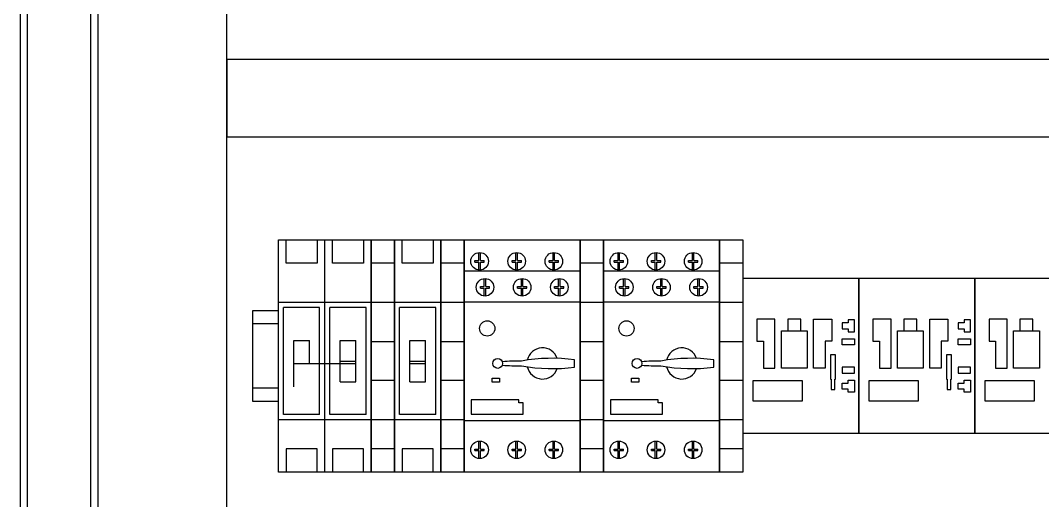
# Model space of a CAD drawing. Header units: millimetres. Extents: x 3151 to 30896, y 1337 to 7086.
# Drawn here: x 5153.8 to 5550.1, y 2865.6 to 3051.8 of the extents above; entities that cross this region are included whole.
import ezdxf

# ---------------------------------------------------------------- set-up
doc = ezdxf.new("R2010")
doc.units = ezdxf.units.MM

msp = doc.modelspace()

# ---------------------------------------------------------------- linework, layer by layer
at = {"color": 7}
for p, q in [((5153.85, 1336.69), (5153.85, 3536.69)), ((5183.85, 3536.69), (5183.85, 1336.69)), ((5156.5, 3534.04), (5156.5, 1339.34)), ((5181.2, 1339.34), (5181.2, 3534.04)), ((5183.85, 3336.69), (5183.85, 1450.46)), ((5233.85, 1450.46), (5233.85, 3336.69)), ((5723.85, 3036.69), (5233.85, 3036.69)), ((5233.85, 3036.69), (5233.85, 3006.69)), ((5723.85, 3036.69), (5233.85, 3036.69)), ((5723.85, 3036.69), (5233.85, 3036.69)), ((5233.85, 3006.69), (5723.85, 3006.69)), ((5253.85, 2876.69), (5253.85, 2966.69)), ((5253.85, 2966.69), (5271.85, 2966.69)), ((5256.85, 2957.69), (5256.85, 2966.69)), ((5268.85, 2966.69), (5268.85, 2957.69)), ((5271.85, 2876.69), (5271.85, 2966.69)), ((5271.85, 2966.69), (5289.85, 2966.69)), ((5274.85, 2957.69), (5274.85, 2966.69)), ((5286.85, 2966.69), (5286.85, 2957.69)), ((5289.85, 2966.69), (5289.85, 2876.69)), ((5289.85, 2966.69), (5289.85, 2876.69)), ((5289.85, 2966.69), (5298.85, 2966.69)), ((5289.85, 2876.69), (5289.85, 2966.69)), ((5298.85, 2966.69), (5316.85, 2966.69)), ((5298.85, 2876.69), (5298.85, 2966.69)), ((5298.85, 2966.69), (5298.85, 2876.69)), ((5301.85, 2957.69), (5301.85, 2966.69)), ((5313.85, 2966.69), (5313.85, 2957.69)), ((5316.85, 2966.69), (5316.85, 2876.69)), ((5316.85, 2966.69), (5316.85, 2876.69)), ((5316.85, 2966.69), (5325.85, 2966.69)), ((5316.85, 2876.69), (5316.85, 2966.69)), ((5325.85, 2876.69), (5325.85, 2966.69)), ((5325.85, 2966.69), (5370.85, 2966.69)), ((5325.85, 2966.69), (5325.85, 2876.69)), ((5370.85, 2966.69), (5370.85, 2876.69)), ((5370.85, 2966.69), (5370.85, 2876.69)), ((5370.85, 2966.69), (5379.85, 2966.69)), ((5370.85, 2876.69), (5370.85, 2966.69)), ((5379.85, 2876.69), (5379.85, 2966.69)), ((5379.85, 2966.69), (5424.85, 2966.69)), ((5379.85, 2966.69), (5379.85, 2876.69)), ((5424.85, 2966.69), (5424.85, 2876.69)), ((5424.85, 2966.69), (5424.85, 2876.69)), ((5424.85, 2966.69), (5433.85, 2966.69)), ((5424.85, 2876.69), (5424.85, 2966.69)), ((5433.85, 2966.69), (5433.85, 2876.69)), ((5331.55, 2958.72), (5331.55, 2961.82)), ((5332.15, 2958.72), (5332.15, 2961.82)), ((5345.95, 2958.72), (5345.95, 2961.82)), ((5346.55, 2958.72), (5346.55, 2961.82)), ((5360.35, 2958.72), (5360.35, 2961.82)), ((5360.95, 2958.72), (5360.95, 2961.82)), ((5385.55, 2958.72), (5385.55, 2961.82)), ((5386.15, 2958.72), (5386.15, 2961.82)), ((5399.95, 2958.72), (5399.95, 2961.82)), ((5400.55, 2958.72), (5400.55, 2961.82)), ((5414.35, 2958.72), (5414.35, 2961.82)), ((5414.95, 2958.72), (5414.95, 2961.82)), ((5268.85, 2957.69), (5256.85, 2957.69)), ((5286.85, 2957.69), (5274.85, 2957.69)), ((5298.85, 2957.69), (5289.85, 2957.69)), ((5313.85, 2957.69), (5301.85, 2957.69)), ((5325.85, 2957.69), (5316.85, 2957.69)), ((5330.05, 2958.72), (5331.55, 2958.72)), ((5330.05, 2958.12), (5330.05, 2958.72)), ((5330.05, 2958.12), (5331.55, 2958.12)), ((5331.55, 2955.03), (5331.55, 2958.12)), ((5332.15, 2958.72), (5333.65, 2958.72)), ((5332.15, 2955.03), (5332.15, 2958.12)), ((5332.15, 2958.12), (5333.65, 2958.12)), ((5333.65, 2958.12), (5333.65, 2958.72)), ((5344.45, 2958.72), (5345.95, 2958.72)), ((5344.45, 2958.12), (5344.45, 2958.72)), ((5344.45, 2958.12), (5345.95, 2958.12)), ((5345.95, 2955.03), (5345.95, 2958.12)), ((5346.55, 2958.72), (5348.05, 2958.72)), ((5346.55, 2955.03), (5346.55, 2958.12)), ((5346.55, 2958.12), (5348.05, 2958.12)), ((5348.05, 2958.12), (5348.05, 2958.72)), ((5358.85, 2958.12), (5358.85, 2958.72)), ((5358.85, 2958.72), (5360.35, 2958.72)), ((5358.85, 2958.12), (5360.35, 2958.12)), ((5360.35, 2955.03), (5360.35, 2958.12)), ((5360.95, 2958.72), (5362.45, 2958.72)), ((5360.95, 2955.03), (5360.95, 2958.12)), ((5360.95, 2958.12), (5362.45, 2958.12)), ((5362.45, 2958.12), (5362.45, 2958.72)), ((5379.85, 2957.69), (5370.85, 2957.69)), ((5384.05, 2958.72), (5385.55, 2958.72)), ((5384.05, 2958.12), (5384.05, 2958.72)), ((5384.05, 2958.12), (5385.55, 2958.12)), ((5385.55, 2955.03), (5385.55, 2958.12)), ((5386.15, 2958.72), (5387.65, 2958.72)), ((5386.15, 2955.03), (5386.15, 2958.12)), ((5386.15, 2958.12), (5387.65, 2958.12)), ((5387.65, 2958.12), (5387.65, 2958.72)), ((5398.45, 2958.72), (5399.95, 2958.72)), ((5398.45, 2958.12), (5398.45, 2958.72)), ((5398.45, 2958.12), (5399.95, 2958.12)), ((5399.95, 2955.03), (5399.95, 2958.12)), ((5400.55, 2958.72), (5402.05, 2958.72)), ((5400.55, 2955.03), (5400.55, 2958.12)), ((5400.55, 2958.12), (5402.05, 2958.12)), ((5402.05, 2958.12), (5402.05, 2958.72)), ((5412.85, 2958.12), (5412.85, 2958.72)), ((5412.85, 2958.72), (5414.35, 2958.72)), ((5412.85, 2958.12), (5414.35, 2958.12)), ((5414.35, 2955.03), (5414.35, 2958.12)), ((5414.95, 2958.72), (5416.45, 2958.72)), ((5414.95, 2955.03), (5414.95, 2958.12)), ((5414.95, 2958.12), (5416.45, 2958.12)), ((5416.45, 2958.12), (5416.45, 2958.72)), ((5433.85, 2957.69), (5424.85, 2957.69)), ((5325.85, 2954.69), (5370.85, 2954.69)), ((5379.85, 2954.69), (5424.85, 2954.69)), ((5332.15, 2948.04), (5332.15, 2948.64)), ((5332.15, 2948.64), (5333.65, 2948.64)), ((5333.65, 2948.64), (5333.65, 2951.74)), ((5334.25, 2948.64), (5334.25, 2951.74)), ((5334.25, 2948.64), (5335.75, 2948.64)), ((5335.75, 2948.04), (5335.75, 2948.64)), ((5346.55, 2948.04), (5346.55, 2948.64)), ((5346.55, 2948.64), (5348.05, 2948.64)), ((5348.05, 2948.64), (5348.05, 2951.74)), ((5348.65, 2948.64), (5348.65, 2951.74)), ((5348.65, 2948.64), (5350.15, 2948.64)), ((5350.15, 2948.04), (5350.15, 2948.64)), ((5360.95, 2948.04), (5360.95, 2948.64)), ((5360.95, 2948.64), (5362.45, 2948.64)), ((5362.45, 2948.64), (5362.45, 2951.74)), ((5363.05, 2948.64), (5363.05, 2951.74)), ((5363.05, 2948.64), (5364.55, 2948.64)), ((5364.55, 2948.04), (5364.55, 2948.64)), ((5386.15, 2948.04), (5386.15, 2948.64)), ((5386.15, 2948.64), (5387.65, 2948.64)), ((5387.65, 2948.64), (5387.65, 2951.74)), ((5388.25, 2948.64), (5388.25, 2951.74)), ((5388.25, 2948.64), (5389.75, 2948.64)), ((5389.75, 2948.04), (5389.75, 2948.64)), ((5400.55, 2948.04), (5400.55, 2948.64)), ((5400.55, 2948.64), (5402.05, 2948.64)), ((5402.05, 2948.64), (5402.05, 2951.74)), ((5402.65, 2948.64), (5402.65, 2951.74)), ((5402.65, 2948.64), (5404.15, 2948.64)), ((5404.15, 2948.04), (5404.15, 2948.64)), ((5414.95, 2948.04), (5414.95, 2948.64)), ((5414.95, 2948.64), (5416.45, 2948.64)), ((5416.45, 2948.64), (5416.45, 2951.74)), ((5417.05, 2948.64), (5417.05, 2951.74)), ((5417.05, 2948.64), (5418.55, 2948.64)), ((5418.55, 2948.04), (5418.55, 2948.64)), ((5478.85, 2951.69), (5433.85, 2951.69)), ((5433.85, 2951.69), (5433.85, 2891.69)), ((5478.85, 2891.69), (5478.85, 2951.69)), ((5523.85, 2951.69), (5478.85, 2951.69)), ((5478.85, 2951.69), (5478.85, 2891.69)), ((5523.85, 2891.69), (5523.85, 2951.69)), ((5568.85, 2951.69), (5523.85, 2951.69)), ((5523.85, 2951.69), (5523.85, 2891.69)), ((5332.15, 2948.04), (5333.65, 2948.04)), ((5333.65, 2944.94), (5333.65, 2948.04)), ((5334.25, 2944.94), (5334.25, 2948.04)), ((5334.25, 2948.04), (5335.75, 2948.04)), ((5346.55, 2948.04), (5348.05, 2948.04)), ((5348.05, 2944.94), (5348.05, 2948.04)), ((5348.65, 2948.04), (5350.15, 2948.04)), ((5348.65, 2944.94), (5348.65, 2948.04)), ((5360.95, 2948.04), (5362.45, 2948.04)), ((5362.45, 2944.94), (5362.45, 2948.04)), ((5363.05, 2948.04), (5364.55, 2948.04)), ((5363.05, 2944.94), (5363.05, 2948.04)), ((5386.15, 2948.04), (5387.65, 2948.04)), ((5387.65, 2944.94), (5387.65, 2948.04)), ((5388.25, 2944.94), (5388.25, 2948.04)), ((5388.25, 2948.04), (5389.75, 2948.04)), ((5400.55, 2948.04), (5402.05, 2948.04)), ((5402.05, 2944.94), (5402.05, 2948.04)), ((5402.65, 2948.04), (5404.15, 2948.04)), ((5402.65, 2944.94), (5402.65, 2948.04)), ((5414.95, 2948.04), (5416.45, 2948.04)), ((5416.45, 2944.94), (5416.45, 2948.04)), ((5417.05, 2948.04), (5418.55, 2948.04)), ((5417.05, 2944.94), (5417.05, 2948.04)), ((5271.85, 2942.44), (5253.85, 2942.44)), ((5255.85, 2898.94), (5255.85, 2940.44)), ((5269.85, 2940.44), (5255.85, 2940.44)), ((5269.85, 2898.94), (5269.85, 2940.44)), ((5289.85, 2942.44), (5271.85, 2942.44)), ((5273.85, 2898.94), (5273.85, 2940.44)), ((5287.85, 2940.44), (5273.85, 2940.44)), ((5287.85, 2898.94), (5287.85, 2940.44)), ((5298.85, 2942.44), (5289.85, 2942.44)), ((5316.85, 2942.44), (5298.85, 2942.44)), ((5314.85, 2940.44), (5300.85, 2940.44)), ((5300.85, 2898.94), (5300.85, 2940.44)), ((5314.85, 2898.94), (5314.85, 2940.44)), ((5325.85, 2942.44), (5316.85, 2942.44)), ((5325.85, 2942.69), (5370.85, 2942.69)), ((5379.85, 2942.44), (5370.85, 2942.44)), ((5379.85, 2942.69), (5424.85, 2942.69)), ((5433.85, 2942.44), (5424.85, 2942.44)), ((5253.85, 2939.19), (5243.85, 2939.19)), ((5243.85, 2939.19), (5243.85, 2904.19)), ((5253.85, 2904.19), (5253.85, 2939.19)), ((5253.85, 2934.19), (5243.85, 2934.19)), ((5446.35, 2935.94), (5439.35, 2935.94)), ((5439.35, 2935.94), (5439.35, 2927.44)), ((5446.35, 2916.94), (5446.35, 2935.94)), ((5456.35, 2935.94), (5451.35, 2935.94)), ((5451.35, 2935.94), (5451.35, 2931.44)), ((5456.35, 2931.44), (5456.35, 2935.94)), ((5461.35, 2916.94), (5461.35, 2935.94)), ((5461.35, 2935.94), (5468.35, 2935.94)), ((5468.35, 2935.94), (5468.35, 2927.44)), ((5474.75, 2934.53), (5472.35, 2934.53)), ((5472.35, 2934.53), (5472.35, 2932.21)), ((5477.15, 2935.69), (5474.75, 2935.69)), ((5474.75, 2935.69), (5474.75, 2934.53)), ((5477.15, 2931.05), (5477.15, 2935.69)), ((5491.35, 2935.94), (5484.35, 2935.94)), ((5484.35, 2935.94), (5484.35, 2927.44)), ((5491.35, 2916.94), (5491.35, 2935.94)), ((5501.35, 2935.94), (5496.35, 2935.94)), ((5496.35, 2935.94), (5496.35, 2931.44)), ((5501.35, 2931.44), (5501.35, 2935.94)), ((5506.35, 2916.94), (5506.35, 2935.94)), ((5506.35, 2935.94), (5513.35, 2935.94)), ((5513.35, 2935.94), (5513.35, 2927.44)), ((5519.75, 2934.53), (5517.35, 2934.53)), ((5517.35, 2934.53), (5517.35, 2932.21)), ((5522.15, 2935.69), (5519.75, 2935.69)), ((5519.75, 2935.69), (5519.75, 2934.53)), ((5522.15, 2931.05), (5522.15, 2935.69)), ((5536.35, 2935.94), (5529.35, 2935.94)), ((5529.35, 2935.94), (5529.35, 2927.44)), ((5536.35, 2916.94), (5536.35, 2935.94)), ((5546.35, 2935.94), (5541.35, 2935.94)), ((5541.35, 2935.94), (5541.35, 2931.44)), ((5546.35, 2931.44), (5546.35, 2935.94)), ((5448.85, 2931.44), (5458.85, 2931.44)), ((5448.85, 2916.94), (5448.85, 2931.44)), ((5451.35, 2931.44), (5456.35, 2931.44)), ((5458.85, 2931.44), (5458.85, 2916.94)), ((5472.35, 2932.21), (5474.75, 2932.21)), ((5472.35, 2928.37), (5477.15, 2928.37)), ((5472.35, 2926.05), (5472.35, 2928.37)), ((5474.75, 2932.21), (5474.75, 2931.05)), ((5474.75, 2931.05), (5477.15, 2931.05)), ((5477.15, 2928.37), (5477.15, 2926.05)), ((5493.85, 2931.44), (5503.85, 2931.44)), ((5493.85, 2916.94), (5493.85, 2931.44)), ((5496.35, 2931.44), (5501.35, 2931.44)), ((5503.85, 2931.44), (5503.85, 2916.94)), ((5517.35, 2932.21), (5519.75, 2932.21)), ((5517.35, 2928.37), (5522.15, 2928.37)), ((5517.35, 2926.05), (5517.35, 2928.37)), ((5519.75, 2932.21), (5519.75, 2931.05)), ((5519.75, 2931.05), (5522.15, 2931.05)), ((5522.15, 2928.37), (5522.15, 2926.05)), ((5538.85, 2931.44), (5548.85, 2931.44)), ((5538.85, 2916.94), (5538.85, 2931.44)), ((5541.35, 2931.44), (5546.35, 2931.44)), ((5548.85, 2931.44), (5548.85, 2916.94)), ((5259.85, 2927.69), (5265.85, 2927.69)), ((5259.85, 2909.69), (5259.85, 2927.69)), ((5265.85, 2918.69), (5265.85, 2927.69)), ((5277.85, 2927.69), (5283.85, 2927.69)), ((5277.85, 2911.69), (5277.85, 2927.69)), ((5283.85, 2911.69), (5283.85, 2927.69)), ((5298.85, 2927.19), (5289.85, 2927.19)), ((5304.85, 2927.69), (5310.85, 2927.69)), ((5304.85, 2911.69), (5304.85, 2927.69)), ((5310.85, 2911.69), (5310.85, 2927.69)), ((5325.85, 2927.19), (5316.85, 2927.19)), ((5379.85, 2927.19), (5370.85, 2927.19)), ((5433.85, 2927.19), (5424.85, 2927.19)), ((5439.35, 2927.44), (5441.85, 2927.44)), ((5441.85, 2927.44), (5441.85, 2916.94)), ((5468.35, 2927.44), (5465.85, 2927.44)), ((5465.85, 2927.44), (5465.85, 2916.94)), ((5477.15, 2926.05), (5472.35, 2926.05)), ((5484.35, 2927.44), (5486.85, 2927.44)), ((5486.85, 2927.44), (5486.85, 2916.94)), ((5513.35, 2927.44), (5510.85, 2927.44)), ((5510.85, 2927.44), (5510.85, 2916.94)), ((5522.15, 2926.05), (5517.35, 2926.05)), ((5529.35, 2927.44), (5531.85, 2927.44)), ((5531.85, 2927.44), (5531.85, 2916.94)), ((5469.85, 2922.19), (5467.85, 2922.19)), ((5467.85, 2922.19), (5467.85, 2912.69)), ((5469.85, 2912.69), (5469.85, 2922.19)), ((5514.85, 2922.19), (5512.85, 2922.19)), ((5512.85, 2922.19), (5512.85, 2912.69)), ((5514.85, 2912.69), (5514.85, 2922.19)), ((5283.85, 2918.69), (5259.85, 2918.69)), ((5277.85, 2919.69), (5283.85, 2919.69)), ((5304.85, 2919.69), (5310.85, 2919.69)), ((5310.85, 2918.69), (5304.85, 2918.69)), ((5368.7, 2917.36), (5368.7, 2920.21)), ((5422.7, 2917.36), (5422.7, 2920.21)), ((5441.85, 2916.94), (5446.35, 2916.94)), ((5458.85, 2916.94), (5448.85, 2916.94)), ((5465.85, 2916.94), (5461.35, 2916.94)), ((5477.15, 2917.33), (5472.35, 2917.33)), ((5472.35, 2917.33), (5472.35, 2915.01)), ((5477.15, 2915.01), (5477.15, 2917.33)), ((5486.85, 2916.94), (5491.35, 2916.94)), ((5503.85, 2916.94), (5493.85, 2916.94)), ((5510.85, 2916.94), (5506.35, 2916.94)), ((5522.15, 2917.33), (5517.35, 2917.33)), ((5517.35, 2917.33), (5517.35, 2915.01)), ((5522.15, 2915.01), (5522.15, 2917.33)), ((5531.85, 2916.94), (5536.35, 2916.94)), ((5548.85, 2916.94), (5538.85, 2916.94)), ((5336.75, 2913.08), (5339.58, 2913.08)), ((5336.75, 2911.53), (5336.75, 2913.08)), ((5339.58, 2913.08), (5339.58, 2911.53)), ((5390.75, 2913.08), (5393.58, 2913.08)), ((5390.75, 2911.53), (5390.75, 2913.08)), ((5393.58, 2913.08), (5393.58, 2911.53)), ((5467.85, 2912.69), (5468.1, 2912.69)), ((5468.1, 2912.69), (5468.1, 2908.69)), ((5468.1, 2912.69), (5468.1, 2908.69)), ((5469.6, 2908.69), (5469.6, 2912.69)), ((5469.6, 2912.69), (5469.85, 2912.69)), ((5472.35, 2915.01), (5477.15, 2915.01)), ((5512.85, 2912.69), (5513.1, 2912.69)), ((5513.1, 2912.69), (5513.1, 2908.69)), ((5513.1, 2912.69), (5513.1, 2908.69)), ((5514.6, 2908.69), (5514.6, 2912.69)), ((5514.6, 2912.69), (5514.85, 2912.69)), ((5517.35, 2915.01), (5522.15, 2915.01)), ((5253.85, 2909.19), (5243.85, 2909.19)), ((5277.85, 2911.69), (5283.85, 2911.69)), ((5298.85, 2912.19), (5289.85, 2912.19)), ((5304.85, 2911.69), (5310.85, 2911.69)), ((5325.85, 2912.19), (5316.85, 2912.19)), ((5339.58, 2911.53), (5336.75, 2911.53)), ((5379.85, 2912.19), (5370.85, 2912.19)), ((5393.58, 2911.53), (5390.75, 2911.53)), ((5433.85, 2912.19), (5424.85, 2912.19)), ((5437.85, 2912.19), (5456.85, 2912.19)), ((5437.85, 2904.19), (5437.85, 2912.19)), ((5456.85, 2912.19), (5456.85, 2904.19)), ((5468.1, 2908.69), (5469.6, 2908.69)), ((5472.35, 2908.85), (5472.35, 2911.17)), ((5472.35, 2911.17), (5474.75, 2911.17)), ((5474.75, 2908.85), (5472.35, 2908.85)), ((5474.75, 2911.17), (5474.75, 2912.33)), ((5474.75, 2912.33), (5477.15, 2912.33)), ((5474.75, 2907.69), (5474.75, 2908.85)), ((5477.15, 2912.33), (5477.15, 2907.69)), ((5482.85, 2912.19), (5501.85, 2912.19)), ((5482.85, 2904.19), (5482.85, 2912.19)), ((5501.85, 2912.19), (5501.85, 2904.19)), ((5513.1, 2908.69), (5514.6, 2908.69)), ((5517.35, 2908.85), (5517.35, 2911.17)), ((5517.35, 2911.17), (5519.75, 2911.17)), ((5519.75, 2908.85), (5517.35, 2908.85)), ((5519.75, 2911.17), (5519.75, 2912.33)), ((5519.75, 2912.33), (5522.15, 2912.33)), ((5519.75, 2907.69), (5519.75, 2908.85)), ((5522.15, 2912.33), (5522.15, 2907.69)), ((5527.85, 2912.19), (5546.85, 2912.19)), ((5527.85, 2904.19), (5527.85, 2912.19)), ((5546.85, 2912.19), (5546.85, 2904.19)), ((5347.05, 2904.73), (5328.63, 2904.73)), ((5328.63, 2904.73), (5328.63, 2899.07)), ((5347.05, 2903.57), (5347.05, 2904.73)), ((5401.05, 2904.73), (5382.63, 2904.73)), ((5382.63, 2904.73), (5382.63, 2899.07)), ((5401.05, 2903.57), (5401.05, 2904.73)), ((5477.15, 2907.69), (5474.75, 2907.69)), ((5522.15, 2907.69), (5519.75, 2907.69)), ((5243.85, 2904.19), (5253.85, 2904.19)), ((5348.73, 2903.57), (5347.05, 2903.57)), ((5348.73, 2899.07), (5348.73, 2903.57)), ((5402.73, 2903.57), (5401.05, 2903.57)), ((5402.73, 2899.07), (5402.73, 2903.57)), ((5456.85, 2904.19), (5437.85, 2904.19)), ((5501.85, 2904.19), (5482.85, 2904.19)), ((5546.85, 2904.19), (5527.85, 2904.19)), ((5271.85, 2896.94), (5253.85, 2896.94)), ((5269.85, 2898.94), (5255.85, 2898.94)), ((5289.85, 2896.94), (5271.85, 2896.94)), ((5287.85, 2898.94), (5273.85, 2898.94)), ((5298.85, 2896.94), (5289.85, 2896.94)), ((5316.85, 2896.94), (5298.85, 2896.94)), ((5314.85, 2898.94), (5300.85, 2898.94)), ((5325.85, 2896.94), (5316.85, 2896.94)), ((5325.85, 2896.69), (5370.85, 2896.69)), ((5328.63, 2899.07), (5348.73, 2899.07)), ((5379.85, 2896.94), (5370.85, 2896.94)), ((5379.85, 2896.69), (5424.85, 2896.69)), ((5382.63, 2899.07), (5402.73, 2899.07)), ((5433.85, 2896.94), (5424.85, 2896.94)), ((5331.55, 2885.6), (5331.55, 2888.7)), ((5332.15, 2885.6), (5332.15, 2888.7)), ((5345.95, 2885.6), (5345.95, 2888.7)), ((5346.55, 2885.6), (5346.55, 2888.7)), ((5360.35, 2885.6), (5360.35, 2888.7)), ((5360.95, 2885.6), (5360.95, 2888.7)), ((5385.55, 2885.6), (5385.55, 2888.7)), ((5386.15, 2885.6), (5386.15, 2888.7)), ((5399.95, 2885.6), (5399.95, 2888.7)), ((5400.55, 2885.6), (5400.55, 2888.7)), ((5414.35, 2885.6), (5414.35, 2888.7)), ((5414.95, 2885.6), (5414.95, 2888.7)), ((5433.85, 2891.69), (5478.85, 2891.69)), ((5478.85, 2891.69), (5523.85, 2891.69)), ((5523.85, 2891.69), (5568.85, 2891.69)), ((5256.85, 2885.69), (5256.85, 2876.69)), ((5268.85, 2885.69), (5256.85, 2885.69)), ((5268.85, 2876.69), (5268.85, 2885.69)), ((5286.85, 2885.69), (5274.85, 2885.69)), ((5274.85, 2885.69), (5274.85, 2876.69)), ((5286.85, 2876.69), (5286.85, 2885.69)), ((5298.85, 2885.69), (5289.85, 2885.69)), ((5313.85, 2885.69), (5301.85, 2885.69)), ((5301.85, 2885.69), (5301.85, 2876.69)), ((5313.85, 2876.69), (5313.85, 2885.69)), ((5325.85, 2885.69), (5316.85, 2885.69)), ((5330.05, 2885.6), (5331.55, 2885.6)), ((5330.05, 2885), (5330.05, 2885.6)), ((5330.05, 2885), (5331.55, 2885)), ((5331.55, 2881.91), (5331.55, 2885)), ((5332.15, 2885.6), (5333.65, 2885.6)), ((5332.15, 2881.91), (5332.15, 2885)), ((5332.15, 2885), (5333.65, 2885)), ((5333.65, 2885), (5333.65, 2885.6)), ((5344.45, 2885), (5344.45, 2885.6)), ((5344.45, 2885.6), (5345.95, 2885.6)), ((5344.45, 2885), (5345.95, 2885)), ((5345.95, 2881.91), (5345.95, 2885)), ((5346.55, 2885.6), (5348.05, 2885.6)), ((5346.55, 2881.91), (5346.55, 2885)), ((5346.55, 2885), (5348.05, 2885)), ((5348.05, 2885), (5348.05, 2885.6)), ((5358.85, 2885.6), (5360.35, 2885.6)), ((5358.85, 2885), (5358.85, 2885.6)), ((5358.85, 2885), (5360.35, 2885)), ((5360.35, 2881.91), (5360.35, 2885)), ((5360.95, 2885.6), (5362.45, 2885.6)), ((5360.95, 2881.91), (5360.95, 2885)), ((5360.95, 2885), (5362.45, 2885)), ((5362.45, 2885), (5362.45, 2885.6)), ((5379.85, 2885.69), (5370.85, 2885.69)), ((5384.05, 2885.6), (5385.55, 2885.6)), ((5384.05, 2885), (5384.05, 2885.6)), ((5384.05, 2885), (5385.55, 2885)), ((5385.55, 2881.91), (5385.55, 2885)), ((5386.15, 2885.6), (5387.65, 2885.6)), ((5386.15, 2881.91), (5386.15, 2885)), ((5386.15, 2885), (5387.65, 2885)), ((5387.65, 2885), (5387.65, 2885.6)), ((5398.45, 2885), (5398.45, 2885.6)), ((5398.45, 2885.6), (5399.95, 2885.6)), ((5398.45, 2885), (5399.95, 2885)), ((5399.95, 2881.91), (5399.95, 2885)), ((5400.55, 2885.6), (5402.05, 2885.6)), ((5400.55, 2881.91), (5400.55, 2885)), ((5400.55, 2885), (5402.05, 2885)), ((5402.05, 2885), (5402.05, 2885.6)), ((5412.85, 2885.6), (5414.35, 2885.6)), ((5412.85, 2885), (5412.85, 2885.6)), ((5412.85, 2885), (5414.35, 2885)), ((5414.35, 2881.91), (5414.35, 2885)), ((5414.95, 2885.6), (5416.45, 2885.6)), ((5414.95, 2881.91), (5414.95, 2885)), ((5414.95, 2885), (5416.45, 2885)), ((5416.45, 2885), (5416.45, 2885.6)), ((5433.85, 2885.69), (5424.85, 2885.69)), ((5271.85, 2876.69), (5253.85, 2876.69)), ((5289.85, 2876.69), (5271.85, 2876.69)), ((5298.85, 2876.69), (5289.85, 2876.69)), ((5316.85, 2876.69), (5298.85, 2876.69)), ((5325.85, 2876.69), (5316.85, 2876.69)), ((5370.85, 2876.69), (5325.85, 2876.69)), ((5379.85, 2876.69), (5370.85, 2876.69)), ((5424.85, 2876.69), (5379.85, 2876.69)), ((5433.85, 2876.69), (5424.85, 2876.69))]:
    msp.add_line(p, q, dxfattribs=at)
for centre, radius in [((5331.85, 2958.42), 3.4), ((5346.25, 2958.42), 3.4), ((5360.65, 2958.42), 3.4), ((5385.85, 2958.42), 3.4), ((5400.25, 2958.42), 3.4), ((5414.65, 2958.42), 3.4), ((5333.95, 2948.34), 3.4), ((5348.35, 2948.34), 3.4), ((5362.75, 2948.34), 3.4), ((5387.95, 2948.34), 3.4), ((5402.35, 2948.34), 3.4), ((5416.75, 2948.34), 3.4), ((5334.81, 2932.38), 2.96), ((5388.81, 2932.38), 2.96), ((5338.89, 2918.79), 1.9), ((5392.89, 2918.79), 1.9), ((5331.85, 2885.3), 3.4), ((5346.25, 2885.3), 3.4), ((5360.65, 2885.3), 3.4), ((5385.85, 2885.3), 3.4), ((5400.25, 2885.3), 3.4), ((5414.65, 2885.3), 3.4)]:
    msp.add_circle(centre, radius, dxfattribs=at)
for centre, radius, start, end in [((5356.24, 2918.79), 6.04, 19.0786, 167.4343), ((5410.24, 2918.79), 6.04, 19.0786, 167.4343), ((5359.93, 2854.03), 66.76, 82.4537, 100.1909), ((5413.93, 2854.03), 66.76, 82.4537, 100.1909), ((5348.07, 2826.73), 93.01, 89.9682, 94.5566), ((5348.07, 3010.84), 93.01, 265.4434, 270.0318), ((5359.93, 2983.54), 66.76, 259.8091, 277.5463), ((5356.24, 2918.79), 6.04, 192.5657, 340.9214), ((5402.07, 2826.73), 93.01, 89.9682, 94.5566), ((5402.07, 3010.84), 93.01, 265.4434, 270.0318), ((5413.93, 2983.54), 66.76, 259.8091, 277.5463), ((5410.24, 2918.79), 6.04, 192.5657, 340.9214)]:
    msp.add_arc(centre, radius, start, end, dxfattribs=at)

doc.saveas('drawing.dxf')
